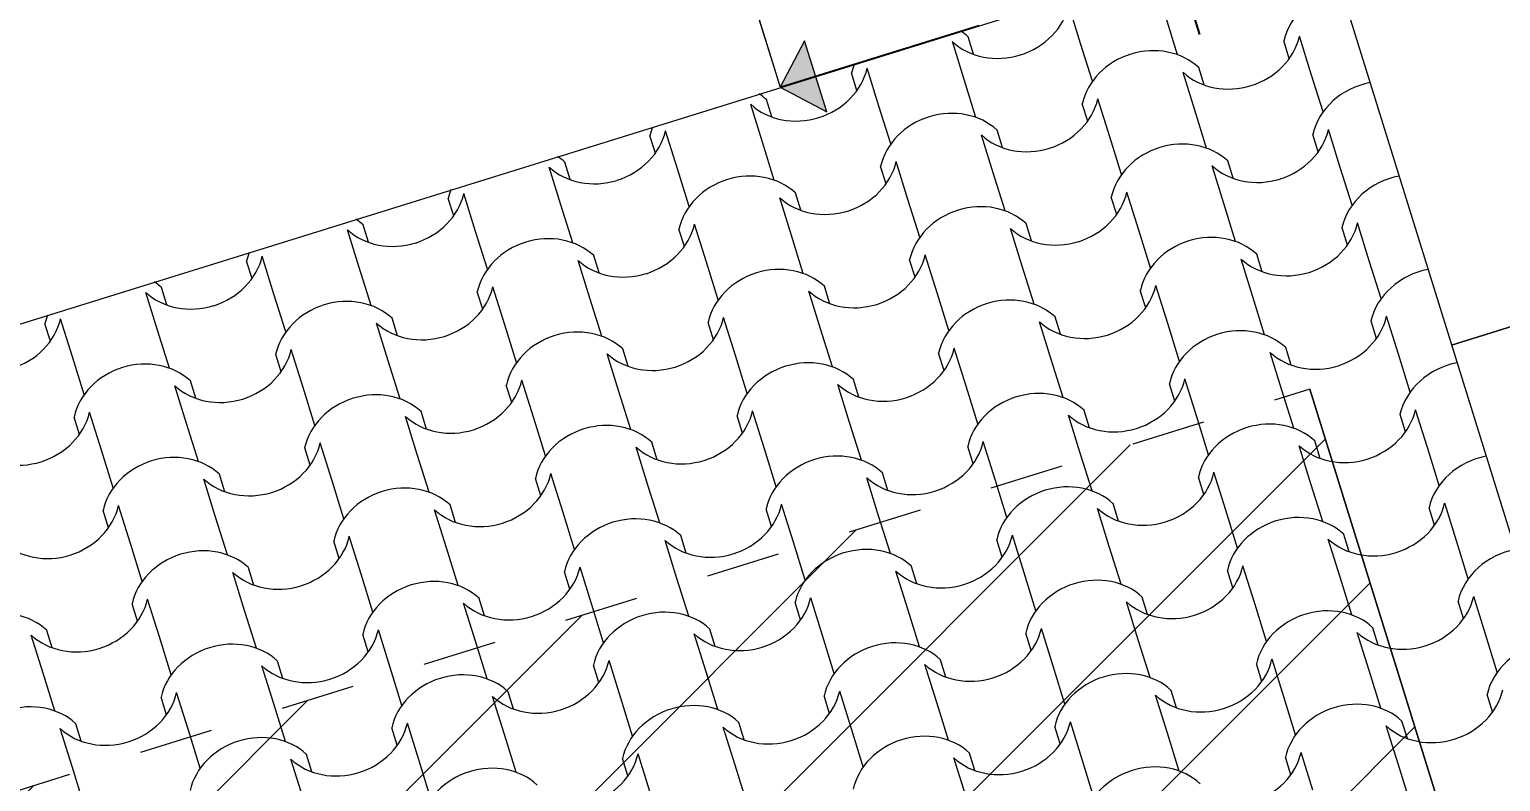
# Model space of a CAD drawing. Header units: metres. Extents: x -111189 to -108577, y -72951 to -72647.
# Drawn here: x -109747.344 to -109745.362, y -72917.429 to -72916.416 of the extents above; entities that cross this region are included whole.
import ezdxf

# ---------------------------------------------------------------- set-up
doc = ezdxf.new("R2010")
doc.units = ezdxf.units.M
doc.header["$MEASUREMENT"] = 0
doc.set_wipeout_variables(frame=1)
doc.linetypes.add('OTK - Traço Ponto', pattern=[0.2, 0.1, -0.05, 0, -0.05])
doc.linetypes.add('Wipeout_Contour', pattern=[1, 0, -1])
for name, color, linetype in [('00 - Cotas Implantação', 7, 'Continuous'), ('02 - PASSEIOS', 7, 'Continuous'), ('03 - COBERTURA', 7, 'Continuous'), ('03 - LAJES', 7, 'Continuous'), ('06 - ESCADAS _ GUARDAS', 7, 'Continuous'), ('07 - MUROS', 7, 'Continuous'), ('13 - IMPLANTAÇÃO (apoio).Layer Apoio', 7, 'Continuous')]:
    doc.layers.add(name, color=color, linetype=linetype)
doc.styles.add('ESTILO_GERADO_2', font='malgunsl.ttf')
doc.dimstyles.new('ESTILO_GERADO__1', dxfattribs={"dimtxt": 0.15, "dimasz": 0.095, "dimexe": 0.18, "dimexo": 0.5, "dimgap": 0, "dimtad": 1, "dimzin": 0, "dimdsep": 46, "dimtxsty": 'ESTILO_GERADO_2', "dimblk": 'ARROWHEAD_2', "dimblk1": 'ARROWHEAD_2', "dimblk2": 'ARROWHEAD_2', "dimcen": 0.09, "dimclrd": 7, "dimclre": 7, "dimclrt": 7, "dimadec": 0, "dimazin": 0, "dimtfac": 1, "dimtdec": 4, "dimtmove": 0, "dimatfit": 3, "dimfxl": 1, "dimtolj": 1, "dimtzin": 0, "dimarcsym": 0})

# ---------------------------------------------------------------- blocks, each defined once
blk = doc.blocks.new('Malha_4_1', base_point=(-111170.9885, -72913.7301))
at = {"color": 254, "linetype": 'Wipeout_Contour', "lineweight": 0, "ltscale": 664729.494816}
blk.add_wipeout([(-111170.9885, -72913.7301), (-111169.5848, -72918.303), (-111163.4662, -72916.4009), (-111164.8874, -72911.8291), (-111165.9179, -72912.1735)], dxfattribs=at).dxf.layer = '07 - MUROS'
blk = doc.blocks.new('Laje_3_1', base_point=(-111162.0815, -72915.9705))
at = {"layer": '03 - LAJES', "color": 7, "linetype": 'Continuous', "lineweight": 13, "flags": 128}
blk.add_lwpolyline([(-111163.0365, -72916.2674), (-111162.0815, -72915.9705), (-111159.1279, -72925.472), (-111155.6894, -72924.4031), (-111154.2753, -72928.9149), (-111156.1365, -72929.5327), (-111158.8502, -72930.4076), (-111159.9176, -72926.9741), (-111160.2738, -72925.8282), (-111161.4909, -72921.913)], dxfattribs=at)
blk = doc.blocks.new('Escada_2_1', base_point=(-110957.0649, -73026.2797))
at = {"layer": '06 - ESCADAS _ GUARDAS', "linetype": 'Continuous', "lineweight": 13}
blk.add_hatch(color=255, dxfattribs=at).paths.add_polyline_path([(-111163.941, -72915.9202), (-111163.8784, -72915.9531), (-111163.9081, -72915.8576)])
at = {"layer": '06 - ESCADAS _ GUARDAS', "color": 7, "linetype": 'Continuous', "lineweight": 13}
for p, q in [((-111164.1191, -72915.3473), (-111163.941, -72915.9202)), ((-111163.6736, -72915.8371), (-111163.941, -72915.9202)), ((-111162.0815, -72915.9705), (-111163.0365, -72916.2674)), ((-111163.0365, -72916.2674), (-111162.0815, -72915.9705)), ((-111163.2281, -72916.3269), (-111163.2274, -72916.3267))]:
    blk.add_line(p, q, dxfattribs=at)
at = {"layer": '06 - ESCADAS _ GUARDAS', "color": 7, "linetype": 'Continuous', "lineweight": 13, "flags": 128}
blk.add_lwpolyline([(-111163.941, -72915.9202), (-111163.8784, -72915.9531), (-111163.9081, -72915.8576)], close=True, dxfattribs=at)
blk = doc.blocks.new('Malha_8_1', base_point=(-111182.45, -72914.5203))
at = {"color": 254, "linetype": 'Wipeout_Contour', "lineweight": 0, "ltscale": 1861428.278801215}
blk.add_wipeout([(-111182.45, -72914.5203), (-111181.1398, -72916.9324), (-111179.283, -72920.3506), (-111178.6992, -72921.4255), (-111173.1932, -72931.5618), (-111171.3979, -72934.867), (-111163.9365, -72948.6033), (-111162.5896, -72948.18), (-111170.1617, -72934.1975), (-111171.9536, -72930.8885), (-111177.4458, -72920.7467), (-111178.0283, -72919.6711), (-111179.8807, -72916.2505), (-111181.0503, -72914.0907)], dxfattribs=at).dxf.layer = '02 - PASSEIOS'
blk = doc.blocks.new('Laje_9_1', base_point=(-111163.2274, -72916.3267))
at = {"layer": '03 - LAJES', "color": 7, "linetype": 'Continuous', "lineweight": 13, "flags": 128}
blk.add_lwpolyline([(-111163.2274, -72916.3267), (-111160.2738, -72925.8282)], close=True, dxfattribs=at)
blk = doc.blocks.new('Laje_10_1', base_point=(-111163.6747, -72914.895))
at = {"layer": '03 - LAJES', "color": 7, "linetype": 'Continuous', "lineweight": 13, "flags": 128}
blk.add_lwpolyline([(-111165.4393, -72915.4435), (-111163.6747, -72914.895), (-111163.5856, -72915.1814), (-111164.1191, -72915.3473), (-111163.941, -72915.9202)], dxfattribs=at)
blk = doc.blocks.new('*X118', base_point=(-110957.0649, -73026.2797))
at = {"layer": '03 - COBERTURA', "color": 253, "linetype": 'Continuous', "lineweight": 9}
for p, q in [((-111163.5363, -72915.861), (-111163.5522, -72915.81)), ((-111163.4057, -72915.8763), (-111163.4215, -72915.8253)), ((-111163.6807, -72915.8756), (-111163.688, -72915.8522)), ((-111163.2256, -72915.9023), (-111163.2414, -72915.8513)), ((-111163.6932, -72915.9097), (-111163.709, -72915.8587)), ((-111163.5205, -72915.912), (-111163.5363, -72915.861)), ((-111163.2552, -72915.8813), (-111163.2624, -72915.8578)), ((-111163.808, -72915.9454), (-111163.8238, -72915.8944)), ((-111163.37, -72915.917), (-111163.3773, -72915.8935)), ((-111163.8376, -72915.9244), (-111163.8449, -72915.9009)), ((-111163.6773, -72915.9608), (-111163.6932, -72915.9097)), ((-111163.3824, -72915.9511), (-111163.3983, -72915.9001)), ((-111163.2097, -72915.9533), (-111163.2256, -72915.9023)), ((-111163.9648, -72915.9942), (-111163.9807, -72915.9432)), ((-111163.9524, -72915.9601), (-111163.9597, -72915.9366)), ((-111163.7921, -72915.9964), (-111163.808, -72915.9454)), ((-111163.5268, -72915.9657), (-111163.5341, -72915.9423)), ((-111163.4972, -72915.9868), (-111163.5131, -72915.9358)), ((-111163.3666, -72916.0021), (-111163.3824, -72915.9511)), ((-111164.1092, -72916.0089), (-111164.1165, -72915.9854)), ((-111164.0796, -72916.0299), (-111164.0955, -72915.9789)), ((-111163.949, -72916.0452), (-111163.9648, -72915.9942)), ((-111163.6541, -72916.0355), (-111163.6699, -72915.9845)), ((-111163.6416, -72916.0014), (-111163.6489, -72915.978)), ((-111163.4814, -72916.0378), (-111163.4972, -72915.9868)), ((-111163.2161, -72916.0071), (-111163.2233, -72915.9836)), ((-111163.1865, -72916.0281), (-111163.2023, -72915.9771)), ((-111164.2365, -72916.0786), (-111164.2523, -72916.0276)), ((-111164.224, -72916.0445), (-111164.2313, -72916.0211)), ((-111164.0638, -72916.0809), (-111164.0796, -72916.0299)), ((-111163.7985, -72916.0502), (-111163.8058, -72916.0267)), ((-111163.7689, -72916.0712), (-111163.7847, -72916.0202)), ((-111163.3433, -72916.0769), (-111163.3592, -72916.0259)), ((-111163.3309, -72916.0428), (-111163.3382, -72916.0193)), ((-111163.1706, -72916.0791), (-111163.1865, -72916.0281)), ((-111163.6382, -72916.0865), (-111163.6541, -72916.0355)), ((-111164.3809, -72916.0933), (-111164.3882, -72916.0698)), ((-111164.3513, -72916.1143), (-111164.3672, -72916.0633)), ((-111163.9257, -72916.12), (-111163.9416, -72916.069)), ((-111163.9133, -72916.0859), (-111163.9206, -72916.0624)), ((-111163.753, -72916.1222), (-111163.7689, -72916.0712)), ((-111163.4877, -72916.0915), (-111163.495, -72916.0681)), ((-111163.4581, -72916.1126), (-111163.474, -72916.0615)), ((-111164.2206, -72916.1296), (-111164.2365, -72916.0786)), ((-111163.3275, -72916.1279), (-111163.3433, -72916.0769)), ((-111164.5081, -72916.1631), (-111164.524, -72916.1121)), ((-111164.4957, -72916.129), (-111164.503, -72916.1055)), ((-111164.0701, -72916.1346), (-111164.0774, -72916.1112)), ((-111164.0405, -72916.1557), (-111164.0564, -72916.1047)), ((-111163.615, -72916.1613), (-111163.6308, -72916.1103)), ((-111163.6025, -72916.1272), (-111163.6098, -72916.1038)), ((-111163.4423, -72916.1636), (-111163.4581, -72916.1126)), ((-111163.1769, -72916.1329), (-111163.1842, -72916.1094)), ((-111163.1474, -72916.1539), (-111163.1632, -72916.1029)), ((-111164.3354, -72916.1653), (-111164.3513, -72916.1143)), ((-111163.9099, -72916.171), (-111163.9257, -72916.12)), ((-111164.623, -72916.1988), (-111164.6388, -72916.1478)), ((-111164.1849, -72916.1703), (-111164.1922, -72916.1469)), ((-111163.7594, -72916.176), (-111163.7667, -72916.1525)), ((-111163.7298, -72916.197), (-111163.7456, -72916.146)), ((-111163.3042, -72916.2027), (-111163.3201, -72916.1516)), ((-111163.2918, -72916.1686), (-111163.2991, -72916.1451)), ((-111164.6525, -72916.1777), (-111164.6598, -72916.1543)), ((-111164.4923, -72916.2141), (-111164.5081, -72916.1631)), ((-111164.1974, -72916.2044), (-111164.2132, -72916.1534)), ((-111164.0247, -72916.2067), (-111164.0405, -72916.1557)), ((-111163.5991, -72916.2123), (-111163.615, -72916.1613)), ((-111163.1315, -72916.2049), (-111163.1474, -72916.1539)), ((-111164.7674, -72916.2134), (-111164.7746, -72916.19)), ((-111164.3122, -72916.2401), (-111164.3281, -72916.1891)), ((-111163.8742, -72916.2117), (-111163.8815, -72916.1882)), ((-111163.419, -72916.2384), (-111163.4349, -72916.1873)), ((-111164.7798, -72916.2475), (-111164.7957, -72916.1965)), ((-111164.6071, -72916.2498), (-111164.623, -72916.1988)), ((-111164.3418, -72916.2191), (-111164.3491, -72916.1956)), ((-111164.1815, -72916.2554), (-111164.1974, -72916.2044)), ((-111163.8866, -72916.2458), (-111163.9025, -72916.1948)), ((-111163.7139, -72916.248), (-111163.7298, -72916.197)), ((-111163.4486, -72916.2173), (-111163.4559, -72916.1939)), ((-111163.2884, -72916.2537), (-111163.3042, -72916.2027)), ((-111164.4566, -72916.2548), (-111164.4639, -72916.2313)), ((-111164.0014, -72916.2815), (-111164.0173, -72916.2304)), ((-111163.5634, -72916.253), (-111163.5707, -72916.2296)), ((-111163.1083, -72916.2797), (-111163.1241, -72916.2287)), ((-111164.9242, -72916.2622), (-111164.9315, -72916.2387)), ((-111164.8946, -72916.2832), (-111164.9105, -72916.2322)), ((-111164.7639, -72916.2985), (-111164.7798, -72916.2475)), ((-111164.469, -72916.2889), (-111164.4849, -72916.2379)), ((-111164.2963, -72916.2911), (-111164.3122, -72916.2401)), ((-111164.031, -72916.2604), (-111164.0383, -72916.237)), ((-111163.8708, -72916.2968), (-111163.8866, -72916.2458)), ((-111163.5759, -72916.2871), (-111163.5917, -72916.2361)), ((-111163.4032, -72916.2894), (-111163.419, -72916.2384)), ((-111163.1378, -72916.2587), (-111163.1451, -72916.2352)), ((-111163.6907, -72916.3228), (-111163.7065, -72916.2718)), ((-111163.2527, -72916.2944), (-111163.26, -72916.2709)), ((-111164.8788, -72916.3342), (-111164.8946, -72916.2832)), ((-111164.6134, -72916.3035), (-111164.6207, -72916.2801)), ((-111164.5839, -72916.3246), (-111164.5997, -72916.2736)), ((-111164.4532, -72916.3399), (-111164.469, -72916.2889)), ((-111164.1583, -72916.3302), (-111164.1741, -72916.2792)), ((-111164.1458, -72916.2961), (-111164.1531, -72916.2727)), ((-111163.9856, -72916.3325), (-111164.0014, -72916.2815)), ((-111163.7203, -72916.3018), (-111163.7276, -72916.2783)), ((-111163.56, -72916.3381), (-111163.5759, -72916.2871)), ((-111163.2651, -72916.3284), (-111163.281, -72916.2774)), ((-111163.0924, -72916.3307), (-111163.1083, -72916.2797)), ((-111164.7407, -72916.3733), (-111164.7566, -72916.3223)), ((-111164.7283, -72916.3392), (-111164.7355, -72916.3158)), ((-111164.568, -72916.3756), (-111164.5839, -72916.3246)), ((-111164.3027, -72916.3449), (-111164.31, -72916.3214)), ((-111164.2731, -72916.3659), (-111164.289, -72916.3149)), ((-111164.1424, -72916.3812), (-111164.1583, -72916.3302)), ((-111163.8475, -72916.3716), (-111163.8634, -72916.3205)), ((-111163.8351, -72916.3375), (-111163.8424, -72916.314)), ((-111163.6748, -72916.3738), (-111163.6907, -72916.3228)), ((-111163.4095, -72916.3431), (-111163.4168, -72916.3197)), ((-111163.3799, -72916.3641), (-111163.3958, -72916.3131)), ((-111163.2492, -72916.3795), (-111163.2651, -72916.3284)), ((-111164.8851, -72916.388), (-111164.8924, -72916.3645)), ((-111164.8555, -72916.409), (-111164.8714, -72916.358)), ((-111164.4299, -72916.4147), (-111164.4458, -72916.3636)), ((-111164.4175, -72916.3806), (-111164.4248, -72916.3571)), ((-111164.2572, -72916.4169), (-111164.2731, -72916.3659)), ((-111163.9919, -72916.3862), (-111163.9992, -72916.3628)), ((-111163.9623, -72916.4072), (-111163.9782, -72916.3562)), ((-111163.5368, -72916.4129), (-111163.5526, -72916.3619)), ((-111163.5243, -72916.3788), (-111163.5316, -72916.3554)), ((-111163.3641, -72916.4152), (-111163.3799, -72916.3641)), ((-111163.0987, -72916.3845), (-111163.106, -72916.361)), ((-111163.0692, -72916.4055), (-111163.085, -72916.3545)), ((-111164.7248, -72916.4243), (-111164.7407, -72916.3733)), ((-111163.8317, -72916.4226), (-111163.8475, -72916.3716)), ((-111164.8397, -72916.46), (-111164.8555, -72916.409)), ((-111164.5743, -72916.4293), (-111164.5816, -72916.4059)), ((-111164.5448, -72916.4504), (-111164.5606, -72916.3993)), ((-111164.1192, -72916.456), (-111164.135, -72916.405)), ((-111164.1067, -72916.4219), (-111164.114, -72916.3985)), ((-111163.9465, -72916.4583), (-111163.9623, -72916.4072)), ((-111163.6812, -72916.4276), (-111163.6884, -72916.4041)), ((-111163.6516, -72916.4486), (-111163.6674, -72916.3976)), ((-111163.226, -72916.4542), (-111163.2419, -72916.4032)), ((-111163.2136, -72916.4201), (-111163.2208, -72916.3967)), ((-111163.0533, -72916.4565), (-111163.0692, -72916.4055)), ((-111164.4141, -72916.4657), (-111164.4299, -72916.4147)), ((-111163.5209, -72916.4639), (-111163.5368, -72916.4129)), ((-111164.7016, -72916.4991), (-111164.7175, -72916.4481)), ((-111164.6892, -72916.465), (-111164.6964, -72916.4416)), ((-111164.2636, -72916.4707), (-111164.2709, -72916.4472)), ((-111164.234, -72916.4917), (-111164.2499, -72916.4407)), ((-111163.8084, -72916.4973), (-111163.8243, -72916.4463)), ((-111163.796, -72916.4633), (-111163.8033, -72916.4398)), ((-111163.6357, -72916.4996), (-111163.6516, -72916.4486)), ((-111163.3704, -72916.4689), (-111163.3777, -72916.4454)), ((-111163.3408, -72916.4899), (-111163.3567, -72916.4389)), ((-111164.5289, -72916.5014), (-111164.5448, -72916.4504)), ((-111164.1033, -72916.507), (-111164.1192, -72916.456)), ((-111163.2101, -72916.5053), (-111163.226, -72916.4542)), ((-111164.8164, -72916.5348), (-111164.8323, -72916.4838)), ((-111164.3908, -72916.5405), (-111164.4067, -72916.4894)), ((-111164.3784, -72916.5064), (-111164.3857, -72916.4829)), ((-111163.9528, -72916.512), (-111163.9601, -72916.4886)), ((-111163.9232, -72916.533), (-111163.9391, -72916.482)), ((-111163.4977, -72916.5387), (-111163.5135, -72916.4877)), ((-111163.4852, -72916.5046), (-111163.4925, -72916.4811)), ((-111163.0596, -72916.5102), (-111163.0669, -72916.4868)), ((-111163.0301, -72916.5313), (-111163.0459, -72916.4803)), ((-111164.846, -72916.5138), (-111164.8533, -72916.4903)), ((-111164.6857, -72916.5501), (-111164.7016, -72916.4991)), ((-111164.2181, -72916.5427), (-111164.234, -72916.4917)), ((-111163.7926, -72916.5484), (-111163.8084, -72916.4973)), ((-111163.325, -72916.5409), (-111163.3408, -72916.4899)), ((-111164.5057, -72916.5761), (-111164.5215, -72916.5251)), ((-111164.0676, -72916.5477), (-111164.0749, -72916.5242)), ((-111163.6125, -72916.5744), (-111163.6283, -72916.5234)), ((-111163.1869, -72916.58), (-111163.2028, -72916.529)), ((-111163.1745, -72916.5459), (-111163.1817, -72916.5225)), ((-111164.8006, -72916.5858), (-111164.8164, -72916.5348)), ((-111164.5352, -72916.5551), (-111164.5425, -72916.5317)), ((-111164.375, -72916.5915), (-111164.3908, -72916.5405)), ((-111164.0801, -72916.5818), (-111164.0959, -72916.5308)), ((-111163.9074, -72916.5841), (-111163.9232, -72916.533)), ((-111163.6421, -72916.5533), (-111163.6493, -72916.5299)), ((-111163.4818, -72916.5897), (-111163.4977, -72916.5387)), ((-111163.0142, -72916.5823), (-111163.0301, -72916.5313)), ((-111164.65, -72916.5908), (-111164.6573, -72916.5674)), ((-111164.1949, -72916.6175), (-111164.2107, -72916.5665)), ((-111163.7569, -72916.589), (-111163.7642, -72916.5656)), ((-111163.3017, -72916.6157), (-111163.3176, -72916.5647)), ((-111164.6625, -72916.6249), (-111164.6784, -72916.5739)), ((-111164.4898, -72916.6272), (-111164.5057, -72916.5761)), ((-111164.2245, -72916.5965), (-111164.2318, -72916.573)), ((-111164.0642, -72916.6328), (-111164.0801, -72916.5818)), ((-111163.7693, -72916.6231), (-111163.7852, -72916.5721)), ((-111163.5966, -72916.6254), (-111163.6125, -72916.5744)), ((-111163.3313, -72916.5947), (-111163.3386, -72916.5712)), ((-111163.171, -72916.631), (-111163.1869, -72916.58)), ((-111164.3393, -72916.6321), (-111164.3466, -72916.6087)), ((-111163.8841, -72916.6588), (-111163.9, -72916.6078)), ((-111163.4461, -72916.6304), (-111163.4534, -72916.6069)), ((-111162.991, -72916.6571), (-111163.0068, -72916.606)), ((-111164.8069, -72916.6396), (-111164.8142, -72916.6161)), ((-111164.7773, -72916.6606), (-111164.7932, -72916.6096)), ((-111164.6466, -72916.6759), (-111164.6625, -72916.6249)), ((-111164.3517, -72916.6662), (-111164.3676, -72916.6152)), ((-111164.179, -72916.6685), (-111164.1949, -72916.6175)), ((-111163.9137, -72916.6378), (-111163.921, -72916.6143)), ((-111163.7535, -72916.6741), (-111163.7693, -72916.6231)), ((-111163.4586, -72916.6645), (-111163.4744, -72916.6135)), ((-111163.2859, -72916.6667), (-111163.3017, -72916.6157)), ((-111163.0205, -72916.636), (-111163.0278, -72916.6126)), ((-111163.1354, -72916.6717), (-111163.1426, -72916.6483)), ((-111164.9341, -72916.7093), (-111164.95, -72916.6583)), ((-111164.9217, -72916.6753), (-111164.929, -72916.6518)), ((-111164.7614, -72916.7116), (-111164.7773, -72916.6606)), ((-111164.4961, -72916.6809), (-111164.5034, -72916.6574)), ((-111164.4665, -72916.7019), (-111164.4824, -72916.6509)), ((-111164.3359, -72916.7173), (-111164.3517, -72916.6662)), ((-111164.041, -72916.7076), (-111164.0568, -72916.6566)), ((-111164.0285, -72916.6735), (-111164.0358, -72916.65)), ((-111163.8683, -72916.7098), (-111163.8841, -72916.6588)), ((-111163.603, -72916.6791), (-111163.6102, -72916.6557)), ((-111163.5734, -72916.7002), (-111163.5892, -72916.6492)), ((-111163.4427, -72916.7155), (-111163.4586, -72916.6645)), ((-111163.1478, -72916.7058), (-111163.1637, -72916.6548)), ((-111162.9751, -72916.7081), (-111162.991, -72916.6571)), ((-111164.6234, -72916.7507), (-111164.6392, -72916.6997)), ((-111164.6109, -72916.7166), (-111164.6182, -72916.6931)), ((-111164.4507, -72916.7529), (-111164.4665, -72916.7019)), ((-111164.1854, -72916.7222), (-111164.1927, -72916.6988)), ((-111164.1558, -72916.7433), (-111164.1716, -72916.6923)), ((-111164.0251, -72916.7586), (-111164.041, -72916.7076)), ((-111163.7302, -72916.7489), (-111163.7461, -72916.6979)), ((-111163.7178, -72916.7148), (-111163.7251, -72916.6914)), ((-111163.5575, -72916.7512), (-111163.5734, -72916.7002)), ((-111163.2922, -72916.7205), (-111163.2995, -72916.697)), ((-111163.2626, -72916.7415), (-111163.2785, -72916.6905)), ((-111163.1319, -72916.7568), (-111163.1478, -72916.7058)), ((-111164.9183, -72916.7604), (-111164.9341, -72916.7093)), ((-111164.7678, -72916.7654), (-111164.7751, -72916.7419)), ((-111164.7382, -72916.7864), (-111164.7541, -72916.7354)), ((-111164.3126, -72916.792), (-111164.3285, -72916.741)), ((-111164.3002, -72916.7579), (-111164.3075, -72916.7345)), ((-111164.1399, -72916.7943), (-111164.1558, -72916.7433)), ((-111163.8746, -72916.7636), (-111163.8819, -72916.7401)), ((-111163.845, -72916.7846), (-111163.8609, -72916.7336)), ((-111163.4195, -72916.7903), (-111163.4353, -72916.7392)), ((-111163.407, -72916.7562), (-111163.4143, -72916.7327)), ((-111163.2468, -72916.7925), (-111163.2626, -72916.7415)), ((-111162.9814, -72916.7618), (-111162.9887, -72916.7384)), ((-111164.6075, -72916.8017), (-111164.6234, -72916.7507)), ((-111163.7144, -72916.7999), (-111163.7302, -72916.7489)), ((-111164.895, -72916.8351), (-111164.9109, -72916.7841)), ((-111164.8826, -72916.801), (-111164.8899, -72916.7776)), ((-111164.7223, -72916.8374), (-111164.7382, -72916.7864)), ((-111164.457, -72916.8067), (-111164.4643, -72916.7832)), ((-111164.4274, -72916.8277), (-111164.4433, -72916.7767)), ((-111164.0019, -72916.8334), (-111164.0177, -72916.7824)), ((-111163.9894, -72916.7993), (-111163.9967, -72916.7758)), ((-111163.8292, -72916.8356), (-111163.845, -72916.7846)), ((-111163.5638, -72916.8049), (-111163.5711, -72916.7815)), ((-111163.5343, -72916.826), (-111163.5501, -72916.7749)), ((-111163.1087, -72916.8316), (-111163.1246, -72916.7806)), ((-111163.0962, -72916.7975), (-111163.1035, -72916.7741)), ((-111164.2968, -72916.843), (-111164.3126, -72916.792)), ((-111163.4036, -72916.8413), (-111163.4195, -72916.7903)), ((-111164.5843, -72916.8765), (-111164.6001, -72916.8255)), ((-111164.5718, -72916.8424), (-111164.5791, -72916.8189)), ((-111164.1463, -72916.848), (-111164.1536, -72916.8246)), ((-111164.1167, -72916.8691), (-111164.1325, -72916.818)), ((-111163.6911, -72916.8747), (-111163.707, -72916.8237)), ((-111163.6787, -72916.8406), (-111163.686, -72916.8172)), ((-111163.5184, -72916.877), (-111163.5343, -72916.826)), ((-111163.2531, -72916.8463), (-111163.2604, -72916.8228)), ((-111163.2235, -72916.8673), (-111163.2394, -72916.8163)), ((-111164.8792, -72916.8862), (-111164.895, -72916.8351)), ((-111164.4116, -72916.8787), (-111164.4274, -72916.8277)), ((-111163.986, -72916.8844), (-111164.0019, -72916.8334)), ((-111163.0928, -72916.8826), (-111163.1087, -72916.8316))]:
    blk.add_line(p, q, dxfattribs=at)
for centre, major_axis, start_param, end_param in [((-111163.1733, -72915.868), (0.0878, 0.0273), 1.438566, 2.675513), ((-111163.6418, -72915.7993), (0.0883, 0.0274), 4.715365, 5.812147), ((-111163.7557, -72915.9111), (0.0878, 0.0273), 0.466079, 0.61283), ((-111163.331, -72915.8407), (0.0883, 0.0274), 4.715365, 5.812147), ((-111163.6413, -72915.7992), (0.0883, 0.0274), 3.612631, 4.709413), ((-111163.4449, -72915.9525), (0.0878, 0.0273), 0.466079, 2.675513), ((-111163.9134, -72915.8838), (0.0883, 0.0274), 4.715365, 5.812147), ((-111163.7557, -72915.9111), (0.0878, 0.0273), 2.528763, 2.675513), ((-111163.3305, -72915.8405), (0.0883, 0.0274), 3.612631, 4.709413), ((-111163.1342, -72915.9938), (0.0878, 0.0273), 1.438566, 2.675513), ((-111164.0274, -72915.9956), (0.0878, 0.0273), 0.466079, 0.61283), ((-111163.9129, -72915.8836), (0.0883, 0.0274), 3.612631, 4.709413), ((-111163.7166, -72916.0369), (0.0878, 0.0273), 0.466079, 2.675513), ((-111163.6027, -72915.9251), (0.0883, 0.0274), 4.715365, 5.812147), ((-111164.0274, -72915.9956), (0.0878, 0.0273), 2.528763, 2.675513), ((-111164.1851, -72915.9682), (0.0883, 0.0274), 4.715365, 5.812147), ((-111163.6022, -72915.9249), (0.0883, 0.0274), 3.612631, 4.709413), ((-111163.4058, -72916.0783), (0.0878, 0.0273), 0.466079, 2.675513), ((-111163.2919, -72915.9664), (0.0883, 0.0274), 4.715365, 5.812147), ((-111164.299, -72916.08), (0.0878, 0.0273), 0.466079, 0.61283), ((-111164.1846, -72915.9681), (0.0883, 0.0274), 3.612631, 4.709413), ((-111163.8743, -72916.0096), (0.0883, 0.0274), 4.715365, 5.812147), ((-111163.2914, -72915.9663), (0.0883, 0.0274), 3.612631, 4.709413), ((-111163.9882, -72916.1214), (0.0878, 0.0273), 0.466079, 2.675513), ((-111163.0951, -72916.1196), (0.0878, 0.0273), 1.438566, 2.675513), ((-111164.4568, -72916.0527), (0.0883, 0.0274), 4.715365, 5.812147), ((-111164.299, -72916.08), (0.0878, 0.0273), 2.528763, 2.675513), ((-111163.8738, -72916.0094), (0.0883, 0.0274), 3.612631, 4.709413), ((-111163.5636, -72916.0509), (0.0883, 0.0274), 4.715365, 5.812147), ((-111163.6775, -72916.1627), (0.0878, 0.0273), 0.466079, 2.675513), ((-111164.4562, -72916.0525), (0.0883, 0.0274), 3.612631, 4.709413), ((-111164.5707, -72916.1645), (0.0878, 0.0273), 0.466079, 0.61283), ((-111164.146, -72916.094), (0.0883, 0.0274), 4.715365, 5.812147), ((-111163.5631, -72916.0507), (0.0883, 0.0274), 3.612631, 4.709413), ((-111163.2528, -72916.0922), (0.0883, 0.0274), 4.715365, 5.812147), ((-111164.2599, -72916.2058), (0.0878, 0.0273), 0.466079, 2.675513), ((-111163.3667, -72916.2041), (0.0878, 0.0273), 0.466079, 2.675513), ((-111164.7284, -72916.1371), (0.0883, 0.0274), 4.715365, 5.812147), ((-111164.5707, -72916.1645), (0.0878, 0.0273), 2.528763, 2.675513), ((-111163.8352, -72916.1353), (0.0883, 0.0274), 4.715365, 5.812147), ((-111163.2523, -72916.0921), (0.0883, 0.0274), 3.612631, 4.709413), ((-111164.1455, -72916.0938), (0.0883, 0.0274), 3.612631, 4.709413), ((-111163.9491, -72916.2472), (0.0878, 0.0273), 0.466079, 2.675513), ((-111163.056, -72916.2454), (0.0878, 0.0273), 1.438566, 2.675513), ((-111164.8423, -72916.2489), (0.0878, 0.0273), 0.466079, 0.61283), ((-111164.4177, -72916.1785), (0.0883, 0.0274), 4.715365, 5.812147), ((-111163.5245, -72916.1767), (0.0883, 0.0274), 4.715365, 5.812147), ((-111164.7279, -72916.1369), (0.0883, 0.0274), 3.612631, 4.709413), ((-111164.5316, -72916.2903), (0.0878, 0.0273), 0.466079, 2.675513), ((-111163.8347, -72916.1352), (0.0883, 0.0274), 3.612631, 4.709413), ((-111163.6384, -72916.2885), (0.0878, 0.0273), 0.466079, 2.675513), ((-111164.8423, -72916.2489), (0.0878, 0.0273), 2.528763, 2.675513), ((-111164.1069, -72916.2198), (0.0883, 0.0274), 4.715365, 5.812147), ((-111163.2137, -72916.218), (0.0883, 0.0274), 4.715365, 5.812147), ((-111165.0001, -72916.2216), (0.0883, 0.0274), 4.715365, 5.812147), ((-111164.4171, -72916.1783), (0.0883, 0.0274), 3.612631, 4.709413), ((-111164.2208, -72916.3316), (0.0878, 0.0273), 0.466079, 2.675513), ((-111163.524, -72916.1765), (0.0883, 0.0274), 3.612631, 4.709413), ((-111163.3276, -72916.3298), (0.0878, 0.0273), 0.466079, 2.675513), ((-111163.7961, -72916.2611), (0.0883, 0.0274), 4.715365, 5.812147), ((-111164.8032, -72916.3747), (0.0878, 0.0273), 0.466079, 2.675513), ((-111164.6893, -72916.2629), (0.0883, 0.0274), 4.715365, 5.812147), ((-111164.1064, -72916.2196), (0.0883, 0.0274), 3.612631, 4.709413), ((-111163.91, -72916.373), (0.0878, 0.0273), 0.466079, 2.675513), ((-111163.2132, -72916.2179), (0.0883, 0.0274), 3.612631, 4.709413), ((-111163.0169, -72916.3712), (0.0878, 0.0273), 1.438566, 2.675513), ((-111164.6888, -72916.2627), (0.0883, 0.0274), 3.612631, 4.709413), ((-111164.4925, -72916.4161), (0.0878, 0.0273), 0.466079, 2.675513), ((-111164.3786, -72916.3042), (0.0883, 0.0274), 4.715365, 5.812147), ((-111163.7956, -72916.261), (0.0883, 0.0274), 3.612631, 4.709413), ((-111163.5993, -72916.4143), (0.0878, 0.0273), 0.466079, 2.675513), ((-111163.4854, -72916.3025), (0.0883, 0.0274), 4.715365, 5.812147), ((-111164.961, -72916.3473), (0.0883, 0.0274), 4.715365, 5.812147), ((-111164.378, -72916.3041), (0.0883, 0.0274), 3.612631, 4.709413), ((-111164.1817, -72916.4574), (0.0878, 0.0273), 0.466079, 2.675513), ((-111164.0678, -72916.3456), (0.0883, 0.0274), 4.715365, 5.812147), ((-111163.4849, -72916.3023), (0.0883, 0.0274), 3.612631, 4.709413), ((-111163.2885, -72916.4556), (0.0878, 0.0273), 0.466079, 2.675513), ((-111163.1746, -72916.3438), (0.0883, 0.0274), 4.715365, 5.812147), ((-111164.9604, -72916.3472), (0.0883, 0.0274), 3.612631, 4.709413), ((-111164.6502, -72916.3887), (0.0883, 0.0274), 4.715365, 5.812147), ((-111164.0673, -72916.3454), (0.0883, 0.0274), 3.612631, 4.709413), ((-111163.757, -72916.3869), (0.0883, 0.0274), 4.715365, 5.812147), ((-111163.1741, -72916.3437), (0.0883, 0.0274), 3.612631, 4.709413), ((-111164.7641, -72916.5005), (0.0878, 0.0273), 0.466079, 2.675513), ((-111163.8709, -72916.4987), (0.0878, 0.0273), 0.466079, 2.675513), ((-111162.9778, -72916.497), (0.0878, 0.0273), 1.438566, 2.675513), ((-111164.6497, -72916.3885), (0.0883, 0.0274), 3.612631, 4.709413), ((-111164.3395, -72916.43), (0.0883, 0.0274), 4.715365, 5.812147), ((-111163.7565, -72916.3868), (0.0883, 0.0274), 3.612631, 4.709413), ((-111163.4463, -72916.4283), (0.0883, 0.0274), 4.715365, 5.812147), ((-111164.4534, -72916.5418), (0.0878, 0.0273), 0.466079, 2.675513), ((-111163.5602, -72916.5401), (0.0878, 0.0273), 0.466079, 2.675513), ((-111164.9219, -72916.4731), (0.0883, 0.0274), 4.715365, 5.812147), ((-111164.3389, -72916.4299), (0.0883, 0.0274), 3.612631, 4.709413), ((-111164.0287, -72916.4714), (0.0883, 0.0274), 4.715365, 5.812147), ((-111163.4457, -72916.4281), (0.0883, 0.0274), 3.612631, 4.709413), ((-111163.1355, -72916.4696), (0.0883, 0.0274), 4.715365, 5.812147), ((-111164.1426, -72916.5832), (0.0878, 0.0273), 0.466079, 2.675513), ((-111163.2494, -72916.5814), (0.0878, 0.0273), 0.466079, 2.675513), ((-111164.6111, -72916.5145), (0.0883, 0.0274), 4.715365, 5.812147), ((-111163.7179, -72916.5127), (0.0883, 0.0274), 4.715365, 5.812147), ((-111163.135, -72916.4694), (0.0883, 0.0274), 3.612631, 4.709413), ((-111164.9213, -72916.473), (0.0883, 0.0274), 3.612631, 4.709413), ((-111164.725, -72916.6263), (0.0878, 0.0273), 0.466079, 2.675513), ((-111164.0282, -72916.4712), (0.0883, 0.0274), 3.612631, 4.709413), ((-111163.8318, -72916.6245), (0.0878, 0.0273), 0.466079, 2.675513), ((-111162.9387, -72916.6228), (0.0878, 0.0273), 1.438566, 2.675513), ((-111164.3003, -72916.5558), (0.0883, 0.0274), 4.715365, 5.812147), ((-111163.4072, -72916.5541), (0.0883, 0.0274), 4.715365, 5.812147), ((-111164.6106, -72916.5143), (0.0883, 0.0274), 3.612631, 4.709413), ((-111164.4143, -72916.6676), (0.0878, 0.0273), 0.466079, 2.675513), ((-111163.7174, -72916.5125), (0.0883, 0.0274), 3.612631, 4.709413), ((-111163.5211, -72916.6659), (0.0878, 0.0273), 0.466079, 2.675513), ((-111163.9896, -72916.5972), (0.0883, 0.0274), 4.715365, 5.812147), ((-111163.0964, -72916.5954), (0.0883, 0.0274), 4.715365, 5.812147), ((-111164.9967, -72916.7107), (0.0878, 0.0273), 0.466079, 2.675513), ((-111164.8828, -72916.5989), (0.0883, 0.0274), 4.715365, 5.812147), ((-111164.2998, -72916.5557), (0.0883, 0.0274), 3.612631, 4.709413), ((-111164.1035, -72916.709), (0.0878, 0.0273), 0.466079, 2.675513), ((-111163.4066, -72916.5539), (0.0883, 0.0274), 3.612631, 4.709413), ((-111163.2103, -72916.7072), (0.0878, 0.0273), 0.466079, 2.675513), ((-111164.8822, -72916.5988), (0.0883, 0.0274), 3.612631, 4.709413), ((-111164.6859, -72916.7521), (0.0878, 0.0273), 0.466079, 2.675513), ((-111164.572, -72916.6403), (0.0883, 0.0274), 4.715365, 5.812147), ((-111163.9891, -72916.597), (0.0883, 0.0274), 3.612631, 4.709413), ((-111163.7927, -72916.7503), (0.0878, 0.0273), 0.466079, 2.675513), ((-111163.6788, -72916.6385), (0.0883, 0.0274), 4.715365, 5.812147), ((-111163.0959, -72916.5952), (0.0883, 0.0274), 3.612631, 4.709413), ((-111162.8996, -72916.7486), (0.0878, 0.0273), 1.438566, 2.675513), ((-111164.5715, -72916.6401), (0.0883, 0.0274), 3.612631, 4.709413), ((-111164.3752, -72916.7934), (0.0878, 0.0273), 0.466079, 2.675513), ((-111164.2612, -72916.6816), (0.0883, 0.0274), 4.715365, 5.812147), ((-111163.6783, -72916.6383), (0.0883, 0.0274), 3.612631, 4.709413), ((-111163.482, -72916.7917), (0.0878, 0.0273), 0.466079, 2.675513), ((-111163.3681, -72916.6798), (0.0883, 0.0274), 4.715365, 5.812147), ((-111164.8437, -72916.7247), (0.0883, 0.0274), 4.715365, 5.812147), ((-111164.2607, -72916.6814), (0.0883, 0.0274), 3.612631, 4.709413), ((-111163.9505, -72916.7229), (0.0883, 0.0274), 4.715365, 5.812147), ((-111163.3675, -72916.6797), (0.0883, 0.0274), 3.612631, 4.709413), ((-111163.1712, -72916.833), (0.0878, 0.0273), 0.466079, 2.675513), ((-111163.0573, -72916.7212), (0.0883, 0.0274), 4.715365, 5.812147), ((-111164.9576, -72916.8365), (0.0878, 0.0273), 0.466079, 2.675513), ((-111164.0644, -72916.8348), (0.0878, 0.0273), 0.466079, 2.675513), ((-111164.8431, -72916.7246), (0.0883, 0.0274), 3.612631, 4.709413), ((-111164.5329, -72916.7661), (0.0883, 0.0274), 4.715365, 5.812147), ((-111163.95, -72916.7228), (0.0883, 0.0274), 3.612631, 4.709413), ((-111163.6397, -72916.7643), (0.0883, 0.0274), 4.715365, 5.812147), ((-111163.0568, -72916.721), (0.0883, 0.0274), 3.612631, 4.709413), ((-111164.6468, -72916.8779), (0.0878, 0.0273), 0.466079, 2.675513), ((-111163.7536, -72916.8761), (0.0878, 0.0273), 0.466079, 2.675513), ((-111164.5324, -72916.7659), (0.0883, 0.0274), 3.612631, 4.709413), ((-111164.2221, -72916.8074), (0.0883, 0.0274), 4.715365, 5.812147), ((-111163.6392, -72916.7641), (0.0883, 0.0274), 3.612631, 4.709413), ((-111163.329, -72916.8056), (0.0883, 0.0274), 4.715365, 5.812147), ((-111164.336, -72916.9192), (0.0878, 0.0273), 0.466079, 2.675513), ((-111163.4429, -72916.9175), (0.0878, 0.0273), 0.466079, 2.675513)]:
    blk.add_ellipse(centre, major_axis=major_axis, ratio=0.876216, start_param=start_param, end_param=end_param, dxfattribs=at)
blk = doc.blocks.new('Cobertura_1_1', base_point=(-111163.2146, -72915.6944))
at = {"layer": '03 - COBERTURA', "color": 7, "linetype": 'Continuous', "lineweight": 13, "flags": 128}
for points in [[(-111173.289, -72918.8262), (-111163.2146, -72915.6944)], [(-111163.2146, -72915.6944), (-111162.2572, -72918.774)]]:
    blk.add_lwpolyline(points, dxfattribs=at)
at = {"layer": '03 - COBERTURA', "color": 7, "linetype": 'Continuous', "lineweight": 13}
blk.add_blockref('*X118', (-110957.0649, -73026.2797), dxfattribs=at)
blk = doc.blocks.new('ARROWHEAD_2')
at = {"color": 0, "linetype": 'Continuous', "lineweight": 0}
for p, q in [((-0.378, -0.655), (0.378, 0.655)), ((0, 0), (-1, 0))]:
    blk.add_line(p, q, dxfattribs=at)
blk = doc.blocks.new('*D3309')
at = {"layer": '00 - Cotas Implantação', "color": 7, "linetype": 'Continuous', "lineweight": -2, "transparency": 16777216}
for p, q in [((-109740.98, -72914.9348), (-109741.2222, -72914.1555)), ((-109741.2595, -72914.3556), (-109743.3979, -72915.0204)), ((-109745.8654, -72915.7874), (-109743.696, -72915.113)), ((-109745.7673, -72916.423), (-109746.0095, -72915.6437))]:
    blk.add_line(p, q, dxfattribs=at)
at = {"layer": 'Defpoints', "color": 0, "linetype": 'Continuous', "transparency": 16777216}
for p in [(-109740.8316, -72915.4123), (-109745.9561, -72915.8156), (-109745.6188, -72916.9005)]:
    blk.add_point(p, dxfattribs=at)
at = {"layer": '00 - Cotas Implantação', "color": 7, "linetype": 'Continuous', "lineweight": -2, "transparency": 16777216, "xscale": 0.095, "yscale": 0.095, "zscale": 0.095}
for p, rotation in [((-109741.1688, -72914.3274), 17.26850926959835), ((-109745.9561, -72915.8156), 197.2685092695984)]:
    blk.add_blockref('ARROWHEAD_2', p, dxfattribs=dict(at, rotation=rotation))
at = {"layer": '00 - Cotas Implantação', "color": 7, "linetype": 'Continuous', "lineweight": 5, "transparency": 16777216, "insert": (-109743.5469, -72915.0667), "char_height": 0.15, "attachment_point": 5, "rotation": 17.2685, "style": 'ESTILO_GERADO_2'}
blk.add_mtext('\\A1;5.01', dxfattribs=at)
blk = doc.blocks.new('*D3310')
at = {"layer": '00 - Cotas Implantação', "color": 7, "linetype": 'Continuous', "lineweight": -2, "transparency": 16777216}
for p, q in [((-109745.7673, -72916.423), (-109746.0095, -72915.6437)), ((-109746.0468, -72915.8438), (-109750.5768, -72917.252)), ((-109755.5578, -72918.8004), (-109750.9647, -72917.3726)), ((-109755.4597, -72919.436), (-109755.702, -72918.6568))]:
    blk.add_line(p, q, dxfattribs=at)
at = {"layer": 'Defpoints', "color": 0, "linetype": 'Continuous', "transparency": 16777216}
for p in [(-109745.6188, -72916.9005), (-109755.6486, -72918.8286), (-109755.3113, -72919.9135)]:
    blk.add_point(p, dxfattribs=at)
at = {"layer": '00 - Cotas Implantação', "color": 7, "linetype": 'Continuous', "lineweight": -2, "transparency": 16777216, "xscale": 0.095, "yscale": 0.095, "zscale": 0.095}
for p, rotation in [((-109745.9561, -72915.8156), 17.26850926959835), ((-109755.6486, -72918.8286), 197.2685092695984)]:
    blk.add_blockref('ARROWHEAD_2', p, dxfattribs=dict(at, rotation=rotation))
at = {"layer": '00 - Cotas Implantação', "color": 7, "linetype": 'Continuous', "lineweight": 5, "transparency": 16777216, "insert": (-109750.7707, -72917.3123), "char_height": 0.15, "attachment_point": 5, "rotation": 17.2685, "style": 'ESTILO_GERADO_2'}
blk.add_mtext('\\A1;10.15', dxfattribs=at)
blk = doc.blocks.new('*D3313')
at = {"layer": '00 - Cotas Implantação', "color": 7, "linetype": 'Continuous', "lineweight": -2, "transparency": 16777216}
for p, q in [((-109745.1414, -72916.7521), (-109744.6099, -72916.5868)), ((-109744.7536, -72916.731), (-109743.3583, -72921.2196)), ((-109741.8564, -72926.0511), (-109743.252, -72921.5616)), ((-109742.1877, -72926.2535), (-109741.6563, -72926.0883))]:
    blk.add_line(p, q, dxfattribs=at)
at = {"layer": 'Defpoints', "color": 0, "linetype": 'Continuous', "transparency": 16777216}
for p in [(-109744.7818, -72916.6403), (-109745.6188, -72916.9005), (-109742.6652, -72926.402)]:
    blk.add_point(p, dxfattribs=at)
at = {"layer": '00 - Cotas Implantação', "color": 7, "linetype": 'Continuous', "lineweight": -2, "transparency": 16777216, "xscale": 0.095, "yscale": 0.095, "zscale": 0.095}
for p, rotation in [((-109744.7818, -72916.6403), 107.2685084982891), ((-109741.8281, -72926.1418), 287.2685084982891)]:
    blk.add_blockref('ARROWHEAD_2', p, dxfattribs=dict(at, rotation=rotation))
at = {"layer": '00 - Cotas Implantação', "color": 7, "linetype": 'Continuous', "lineweight": 5, "transparency": 16777216, "insert": (-109743.3051, -72921.3906), "char_height": 0.15, "attachment_point": 5, "rotation": 287.2685, "style": 'ESTILO_GERADO_2'}
blk.add_mtext('\\A1;9.95', dxfattribs=at)
blk = doc.blocks.new('*D3314')
at = {"layer": '00 - Cotas Implantação', "color": 7, "linetype": 'Continuous', "lineweight": -2, "transparency": 16777216}
for p, q in [((-109746.3807, -72912.0915), (-109746.384, -72912.0926)), ((-109746.1839, -72912.1298), (-109745.5526, -72914.1609)), ((-109744.81, -72916.5496), (-109745.443, -72914.5134)), ((-109745.1414, -72916.7521), (-109744.6099, -72916.5868))]:
    blk.add_line(p, q, dxfattribs=at)
at = {"layer": 'Defpoints', "color": 0, "linetype": 'Continuous', "transparency": 16777216}
for p in [(-109745.9033, -72911.9431), (-109746.2121, -72912.0391), (-109745.6188, -72916.9005)]:
    blk.add_point(p, dxfattribs=at)
at = {"layer": '00 - Cotas Implantação', "color": 7, "linetype": 'Continuous', "lineweight": -2, "transparency": 16777216, "xscale": 0.095, "yscale": 0.095, "zscale": 0.095}
for p, rotation in [((-109746.2121, -72912.0391), 107.2685084982891), ((-109744.7818, -72916.6403), 287.2685084982891)]:
    blk.add_blockref('ARROWHEAD_2', p, dxfattribs=dict(at, rotation=rotation))
at = {"layer": '00 - Cotas Implantação', "color": 7, "linetype": 'Continuous', "lineweight": 5, "transparency": 16777216, "insert": (-109745.4978, -72914.3371), "char_height": 0.15, "attachment_point": 5, "rotation": 287.2685, "style": 'ESTILO_GERADO_2'}
blk.add_mtext('\\A1;4.82', dxfattribs=at)

msp = doc.modelspace()

# ---------------------------------------------------------------- block references
at = {"layer": '03 - LAJES', "color": 7, "linetype": 'Continuous', "lineweight": 13}
msp.add_blockref('Laje_3_1', (-109744.4729, -72916.5443), dxfattribs=at)
at = {"layer": '07 - MUROS', "color": 7, "lineweight": 13}
msp.add_blockref('Malha_4_1', (-109753.3799, -72914.3038), dxfattribs=at)

# ---------------------------------------------------------------- next in the draw order: block references
at = {"layer": '06 - ESCADAS _ GUARDAS', "color": 251, "linetype": 'Continuous', "lineweight": 13}
msp.add_blockref('Escada_2_1', (-109539.4563, -73026.8535), dxfattribs=at)

# ---------------------------------------------------------------- next in the draw order: block references
at = {"layer": '02 - PASSEIOS', "color": 7, "lineweight": 13}
msp.add_blockref('Malha_8_1', (-109764.8414, -72915.0941), dxfattribs=at)

# ---------------------------------------------------------------- next in the draw order: hatches: boundary and pattern name
at = {"layer": '13 - IMPLANTAÇÃO (apoio).Layer Apoio', "linetype": 'Continuous', "lineweight": 13}
h = msp.add_hatch(dxfattribs=at)
h.set_pattern_fill('MASONRY_BLOCK_0001', color=134, style=0, pattern_type=2)
h.set_pattern_definition([(45, (-109748.98825, -72923.15774), (-0.1272792, 0.1272792), [])])
h.paths.add_polyline_path([(-109755.3113, -72919.9135), (-109753.7529, -72924.9269), (-109753.5133, -72924.8524), (-109752.1181, -72929.3405), (-109742.6652, -72926.402), (-109745.6188, -72916.9005)])

# ---------------------------------------------------------------- next in the draw order: linework, layer by layer
at = {"layer": '13 - IMPLANTAÇÃO (apoio).Layer Apoio', "color": 134, "linetype": 'OTK - Traço Ponto', "lineweight": 13, "flags": 128}
msp.add_lwpolyline([(-109755.3113, -72919.9135), (-109753.7529, -72924.9269), (-109753.5133, -72924.8524), (-109752.1181, -72929.3405), (-109742.6652, -72926.402), (-109745.6188, -72916.9005)], close=True, dxfattribs=at)

# ---------------------------------------------------------------- next in the draw order: block references
at = {"layer": '03 - COBERTURA', "color": 7, "linetype": 'Continuous', "lineweight": 13}
msp.add_blockref('Cobertura_1_1', (-109745.606, -72916.2682), dxfattribs=at)
at = {"layer": '03 - LAJES', "color": 7, "linetype": 'Continuous', "lineweight": 13}
for name, p in [('Laje_10_1', (-109746.0661, -72915.4687)), ('Laje_9_1', (-109745.6188, -72916.9005))]:
    msp.add_blockref(name, p, dxfattribs=at)

# ---------------------------------------------------------------- next in the draw order: dimensions: what is measured, and where the dimension line sits
at = {"layer": '00 - Cotas Implantação', "color": 7, "linetype": 'Continuous', "lineweight": 5}
for base, p1, p2, angle, picture, middle, turn in [((-109746.2121, -72912.0391), (-109745.6188, -72916.9005), (-109745.9033, -72911.9431), 107.2685, '*D3314', (-109745.4978, -72914.3371), 287.2685), ((-109745.9561, -72915.8156), (-109740.8316, -72915.4123), (-109745.6188, -72916.9005), 197.2685, '*D3309', (-109743.5469, -72915.0667), 17.2685), ((-109755.6486, -72918.8286), (-109745.6188, -72916.9005), (-109755.3113, -72919.9135), 197.2685, '*D3310', (-109750.7707, -72917.3123), 17.2685), ((-109744.7818, -72916.6403), (-109742.6652, -72926.402), (-109745.6188, -72916.9005), 107.2685, '*D3313', (-109743.3051, -72921.3906), 287.2685)]:
    dim = msp.add_linear_dim(base=base, p1=p1, p2=p2, angle=angle, dimstyle='ESTILO_GERADO__1', dxfattribs=at)
    dim.commit()
    dim.dimension.update_dxf_attribs({"geometry": picture, "text_midpoint": middle, "dimtype": 160, "text_rotation": turn})

doc.saveas('drawing.dxf')
